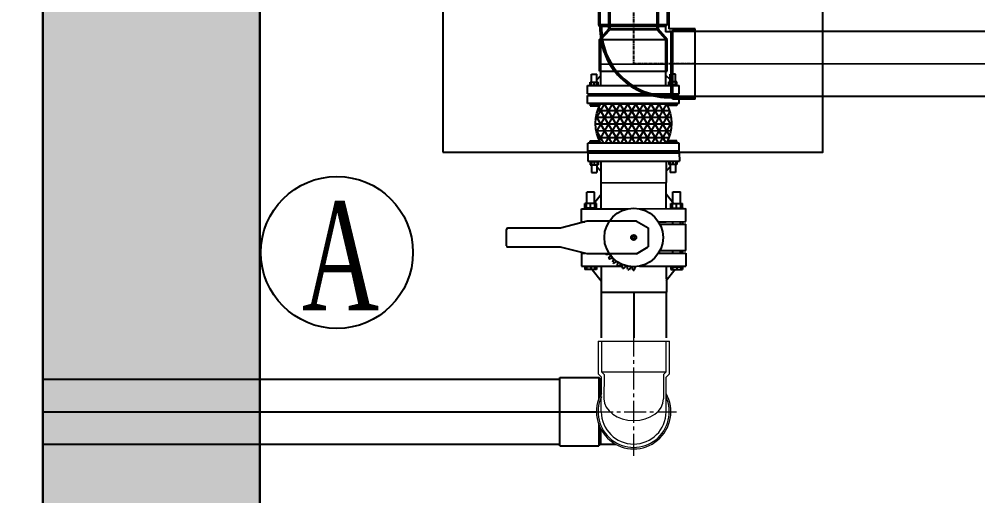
# Model space of a CAD drawing. Header units: millimetres. Extents: x -225363 to 347188, y -782467 to 813415.
# Drawn here: x 50411 to 51294, y 19773 to 20212 of the extents above; entities that cross this region are included whole.
import ezdxf

# ---------------------------------------------------------------- set-up
doc = ezdxf.new("R2010")
doc.units = ezdxf.units.MM
doc.set_wipeout_variables(frame=1)
doc.linetypes.add('CENTER', pattern=[2, 1.25, -0.25, 0.25, -0.25])
doc.linetypes.add('CENTER2', pattern=[1.125, 0.75, -0.125, 0.125, -0.125])
for name, color, linetype in [('0.05 Thu đáy', 5, 'Continuous'), ('0.06 Trả nước', 3, 'Continuous'), ('PA- VAN', 2, 'Continuous'), ('PHU KIEN', 3, 'Continuous'), ('Text', 3, 'Continuous')]:
    doc.layers.add(name, color=color, linetype=linetype)
for name, color, linetype, lineweight in [('duong bao khuat', 251, 'Continuous', 0), ('Duong tam', 32, 'CENTER2', 0), ('Net manh', 54, 'Continuous', 0), ('Phu kien uPVC', 3, 'Continuous', 0)]:
    doc.layers.add(name, color=color, linetype=linetype, lineweight=lineweight)
doc.styles.add('mat bang 150', font='vntimeh.shx', dxfattribs={"width": 0.75})

# ---------------------------------------------------------------- blocks, each defined once
blk = doc.blocks.new('C30')
at = {"color": 1}
blk.add_wipeout([(-22214.5, 30482.1), (-22054.2, 30482.1), (-22054.2, 30407.1), (-22075.8, 30383.1), (-22075.8, 30334.1), (-22192.8, 30334.1), (-22192.8, 30383.1), (-22214.5, 30407.1)], dxfattribs=at).dxf.layer = 'duong bao khuat'
at = {"layer": 'PHU KIEN', "color": 1}
for p, q in [((-22214.5, 30482.1), (-22054.2, 30482.1)), ((-22214.5, 30482.1), (-22214.5, 30407.1)), ((-22211.3, 30482.1), (-22211.3, 30407.1)), ((-22057.4, 30482.1), (-22057.4, 30407.1)), ((-22054.2, 30482.1), (-22054.2, 30407.1)), ((-22214.5, 30407.1), (-22192.8, 30383.1)), ((-22211.3, 30407.1), (-22057.4, 30407.1)), ((-22211.3, 30407.1), (-22189.6, 30384.1)), ((-22057.4, 30407.1), (-22079, 30384.1)), ((-22054.2, 30407.1), (-22075.8, 30383.1)), ((-22192.8, 30334.1), (-22192.8, 30383.1)), ((-22189.6, 30384.1), (-22079, 30384.1)), ((-22189.6, 30382.1), (-22079, 30382.1)), ((-22189.6, 30334.1), (-22189.6, 30382.1)), ((-22079, 30334.1), (-22079, 30382.1)), ((-22075.8, 30334.1), (-22075.8, 30383.1)), ((-22192.8, 30334.1), (-22075.8, 30334.1))]:
    blk.add_line(p, q, dxfattribs=at)
blk = doc.blocks.new('chống rung d110')
at = {"linetype": 'Continuous', "ltscale": 0.5}
h = blk.add_hatch(dxfattribs=at)
h.set_pattern_fill('NET3', color=250, scale=100)
h.set_pattern_definition([(0, (-600.628, -220.566), (0, 12.5), []), (60, (-600.628, -220.566), (-10.82531755, 6.25), []), (120, (-600.628, -220.566), (-10.82531755, -6.25), [])])
edge = h.paths.add_edge_path()
edge.add_arc((215646, 31930.9), 71.6, 149.0889, 210.9111)
edge.add_line((215584.6, 31894.1), (215705.6, 31894.1))
edge.add_arc((215644.1, 31930.9), 71.6, 329.0889, 390.9111)
edge.add_line((215705.6, 31967.7), (215584.6, 31967.7))
at = {"layer": 'PA- VAN', "color": 1}
for p, q in [((215705.6, 32041.1), (215584.6, 32041.1)), ((215584.6, 32001.1), (215584.6, 32041.1)), ((215705.6, 32001.1), (215705.6, 32041.1)), ((215567, 32007.6), (215567, 32022.2)), ((215567, 32022.2), (215576.9, 32022.2)), ((215576.9, 32007.6), (215576.9, 32022.2)), ((215576.9, 32011.9), (215584.6, 32019.5)), ((215713.2, 32011.9), (215705.6, 32019.5)), ((215713.2, 32007.6), (215713.2, 32022.2)), ((215723.1, 32022.2), (215713.2, 32022.2)), ((215723.1, 32007.6), (215723.1, 32022.2)), ((215730.2, 32001.1), (215560, 32001.1)), ((215560, 31985.7), (215560, 32001.1)), ((215563.8, 32001.9), (215580.2, 32001.9)), ((215563.8, 32001.9), (215563.8, 32001.1)), ((215564.6, 32007.6), (215579.3, 32007.6)), ((215564.6, 32001.9), (215564.6, 32007.6)), ((215566.7, 32001.9), (215566.7, 32007.6)), ((215572, 32001.9), (215572, 32007.6)), ((215577.2, 32001.9), (215577.2, 32007.6)), ((215579.3, 32001.9), (215579.3, 32007.6)), ((215580.2, 32001.9), (215580.2, 32001.1)), ((215726.3, 32001.9), (215709.9, 32001.9)), ((215709.9, 32001.9), (215709.9, 32001.1)), ((215725.5, 32007.6), (215710.8, 32007.6)), ((215710.8, 32001.9), (215710.8, 32007.6)), ((215712.9, 32001.9), (215712.9, 32007.6)), ((215718.1, 32001.9), (215718.1, 32007.6)), ((215723.4, 32001.9), (215723.4, 32007.6)), ((215725.5, 32001.9), (215725.5, 32007.6)), ((215726.3, 32001.9), (215726.3, 32001.1)), ((215730.2, 31985.7), (215730.2, 32001.1)), ((215730.2, 31985.7), (215560, 31985.7)), ((215730.2, 31982.7), (215560, 31982.7)), ((215560, 31967.7), (215560, 31982.7)), ((215567, 31985.7), (215567, 31982.7)), ((215576.9, 31985.7), (215576.9, 31982.7)), ((215580.5, 31982.7), (215580.5, 31985.7)), ((215709.6, 31982.7), (215709.6, 31985.7)), ((215713.2, 31985.7), (215713.2, 31982.7)), ((215723.1, 31985.7), (215723.1, 31982.7)), ((215730.2, 31967.7), (215730.2, 31982.7)), ((215560, 31967.7), (215730.2, 31967.7)), ((215563.8, 31966.9), (215563.8, 31967.7)), ((215563.8, 31966.9), (215580.2, 31966.9)), ((215564.6, 31966.9), (215564.6, 31963.6)), ((215564.6, 31963.6), (215579.3, 31963.6)), ((215566.7, 31966.9), (215566.7, 31963.6)), ((215572, 31966.9), (215572, 31963.6)), ((215577.2, 31966.9), (215577.2, 31963.6)), ((215579.3, 31966.9), (215579.3, 31963.6)), ((215580.2, 31966.9), (215580.2, 31967.7)), ((215709.9, 31966.9), (215709.9, 31967.7)), ((215726.3, 31966.9), (215709.9, 31966.9)), ((215710.8, 31966.9), (215710.8, 31963.6)), ((215725.5, 31963.6), (215710.8, 31963.6)), ((215712.9, 31966.9), (215712.9, 31963.6)), ((215718.1, 31966.9), (215718.1, 31963.6)), ((215723.4, 31966.9), (215723.4, 31963.6)), ((215725.5, 31966.9), (215725.5, 31963.6)), ((215726.3, 31966.9), (215726.3, 31967.7)), ((215560, 31879.1), (215560, 31894.1)), ((215560, 31894.1), (215730.2, 31894.1)), ((215563.8, 31894.9), (215580.2, 31894.9)), ((215563.8, 31894.9), (215563.8, 31894.1)), ((215564.6, 31898.2), (215579.3, 31898.2)), ((215564.6, 31894.9), (215564.6, 31898.2)), ((215566.7, 31894.9), (215566.7, 31898.2)), ((215572, 31894.9), (215572, 31898.2)), ((215577.2, 31894.9), (215577.2, 31898.2)), ((215579.3, 31894.9), (215579.3, 31898.2)), ((215580.2, 31894.9), (215580.2, 31894.1)), ((215726.3, 31894.9), (215709.9, 31894.9)), ((215709.9, 31894.9), (215709.9, 31894.1)), ((215725.5, 31898.2), (215710.8, 31898.2)), ((215710.8, 31894.9), (215710.8, 31898.2)), ((215712.9, 31894.9), (215712.9, 31898.2)), ((215718.1, 31894.9), (215718.1, 31898.2)), ((215723.4, 31894.9), (215723.4, 31898.2)), ((215725.5, 31894.9), (215725.5, 31898.2)), ((215726.3, 31894.9), (215726.3, 31894.1)), ((215730.2, 31879.1), (215730.2, 31894.1)), ((215560, 31879.1), (215730.2, 31879.1)), ((215730.2, 31876.1), (215560, 31876.1)), ((215560, 31876.1), (215560, 31860.7)), ((215567, 31876.1), (215567, 31879.1)), ((215576.9, 31876.1), (215576.9, 31879.1)), ((215580.5, 31879.1), (215580.5, 31876.1)), ((215709.6, 31879.1), (215709.6, 31876.1)), ((215713.2, 31876.1), (215713.2, 31879.1)), ((215723.1, 31876.1), (215723.1, 31879.1)), ((215730.2, 31876.1), (215730.2, 31860.7)), ((215730.2, 31860.7), (215560, 31860.7)), ((215563.8, 31859.9), (215563.8, 31860.7)), ((215563.8, 31859.9), (215580.2, 31859.9)), ((215564.6, 31859.9), (215564.6, 31854.1)), ((215564.6, 31854.1), (215579.3, 31854.1)), ((215566.7, 31859.9), (215566.7, 31854.1)), ((215567, 31854.1), (215567, 31839.6)), ((215572, 31859.9), (215572, 31854.1)), ((215576.9, 31854.1), (215576.9, 31839.6)), ((215577.2, 31859.9), (215577.2, 31854.1)), ((215579.3, 31859.9), (215579.3, 31854.1)), ((215580.2, 31859.9), (215580.2, 31860.7)), ((215584.6, 31860.7), (215584.6, 31820.7)), ((215705.6, 31860.7), (215705.6, 31820.7)), ((215709.9, 31859.9), (215709.9, 31860.7)), ((215726.3, 31859.9), (215709.9, 31859.9)), ((215710.8, 31859.9), (215710.8, 31854.1)), ((215725.5, 31854.1), (215710.8, 31854.1)), ((215712.9, 31859.9), (215712.9, 31854.1)), ((215713.2, 31854.1), (215713.2, 31839.6)), ((215718.1, 31859.9), (215718.1, 31854.1)), ((215723.1, 31854.1), (215723.1, 31839.6)), ((215723.4, 31859.9), (215723.4, 31854.1)), ((215725.5, 31859.9), (215725.5, 31854.1)), ((215726.3, 31859.9), (215726.3, 31860.7)), ((215567, 31839.6), (215576.9, 31839.6)), ((215576.9, 31849.9), (215584.6, 31842.2)), ((215713.2, 31849.9), (215705.6, 31842.2)), ((215723.1, 31839.6), (215713.2, 31839.6)), ((215705.6, 31820.7), (215584.6, 31820.7))]:
    blk.add_line(p, q, dxfattribs=at)
for centre, start, end in [((215646, 31930.9), 149.0889, 210.9111), ((215644.1, 31930.9), 329.0889, 30.9111)]:
    blk.add_arc(centre, 71.6, start, end, dxfattribs=at)
blk = doc.blocks.new('van chặn PVC')
at = {"layer": 'PA- VAN', "color": 0}
for p, q in [((217269.3, 32574.4), (217169.3, 32574.4)), ((217169.3, 32534.4), (217169.3, 32574.4)), ((217269.3, 32534.4), (217269.3, 32574.4)), ((217155.7, 32539.4), (217169.3, 32556.9)), ((217282.9, 32539.4), (217269.3, 32556.9)), ((217139.3, 32514.4), (217139.3, 32534.4)), ((217210.2, 32534.4), (217139.3, 32534.4)), ((217163.3, 32535.4), (217143.3, 32535.4)), ((217143.3, 32535.4), (217143.3, 32534.4)), ((217162.3, 32539.4), (217144.3, 32539.4)), ((217144.3, 32535.4), (217144.3, 32539.4)), ((217146.9, 32535.4), (217146.9, 32539.4)), ((217153.3, 32535.4), (217153.3, 32539.4)), ((217159.8, 32535.4), (217159.8, 32539.4)), ((217162.3, 32535.4), (217162.3, 32539.4)), ((217163.3, 32535.4), (217163.3, 32534.4)), ((217218.4, 32540.3), (217216.7, 32535.2)), ((217220.2, 32540.3), (217222, 32535.2)), ((217223.8, 32535.1), (217226.3, 32539.8)), ((217228.6, 32539.4), (217229.3, 32534.2)), ((217231.6, 32534.4), (217229.3, 32534.4)), ((217231, 32533.7), (217234.6, 32537.9)), ((217236.7, 32537.2), (217236.7, 32531.8)), ((217242.3, 32534.4), (217236.7, 32534.4)), ((217238.5, 32531), (217242.5, 32534.6)), ((217299.3, 32534.4), (217242.9, 32534.4)), ((217275.3, 32535.4), (217295.3, 32535.4)), ((217275.3, 32535.4), (217275.3, 32534.4)), ((217276.3, 32539.4), (217294.3, 32539.4)), ((217276.3, 32535.4), (217276.3, 32539.4)), ((217278.9, 32535.4), (217278.9, 32539.4)), ((217285.3, 32535.4), (217285.3, 32539.4)), ((217291.8, 32535.4), (217291.8, 32539.4)), ((217294.3, 32535.4), (217294.3, 32539.4)), ((217295.3, 32535.4), (217295.3, 32534.4)), ((217299.3, 32514.4), (217299.3, 32534.4)), ((217244.3, 32533.6), (217243.5, 32528.2)), ((217245.4, 32527), (217249.9, 32529.9)), ((217251.6, 32528.4), (217250, 32523.2)), ((217251.5, 32521.7), (217256.7, 32523.5)), ((217257.8, 32522.2), (217255.1, 32517.6)), ((217181.3, 32514.4), (217139.3, 32514.4)), ((217139.3, 32510.4), (217139.3, 32470.2)), ((217179.1, 32510.4), (217139.3, 32510.4)), ((217144.3, 32514.4), (217144.3, 32510.4)), ((217147.3, 32514.4), (217147.3, 32510.4)), ((217159.3, 32514.4), (217159.3, 32510.4)), ((217215, 32515.3), (217196.9, 32504.8)), ((217196.9, 32475.8), (217196.9, 32504.8)), ((217215, 32515.3), (217290.6, 32515.3)), ((217256.3, 32515.9), (217261.8, 32516.7)), ((217290.6, 32515.3), (217331.4, 32504.8)), ((217299.3, 32514.4), (217294.2, 32514.4)), ((217294.3, 32514.4), (217294.3, 32514.3)), ((217331.4, 32504.8), (217412.5, 32504.8)), ((217414.3, 32502.9), (217414.3, 32477.6)), ((217215, 32465.3), (217196.9, 32475.8)), ((217290.6, 32465.3), (217331.4, 32475.8)), ((217331.4, 32475.8), (217412.5, 32475.8)), ((217179.1, 32470.2), (217139.3, 32470.2)), ((217139.3, 32466.2), (217139.3, 32446.2)), ((217181.3, 32466.2), (217139.3, 32466.2)), ((217144.3, 32466.2), (217144.3, 32470.2)), ((217147.3, 32470.2), (217147.3, 32466.2)), ((217159.3, 32470.2), (217159.3, 32466.2)), ((217181.3, 32466.2), (217169.3, 32466.2)), ((217215, 32465.3), (217290.6, 32465.3)), ((217299.3, 32466.2), (217294.2, 32466.2)), ((217294.3, 32466.2), (217294.3, 32466.2)), ((217299.3, 32466.2), (217299.3, 32446.2)), ((217210.2, 32446.2), (217139.3, 32446.2)), ((217143.3, 32445.2), (217143.3, 32446.2)), ((217163.3, 32445.2), (217163.3, 32446.2)), ((217169.3, 32446.2), (217169.3, 32406.2)), ((217299.3, 32446.2), (217228.4, 32446.2)), ((217269.3, 32446.2), (217269.3, 32406.2)), ((217275.3, 32445.2), (217275.3, 32446.2)), ((217295.3, 32445.2), (217295.3, 32446.2)), ((217163.3, 32445.2), (217143.3, 32445.2)), ((217144.3, 32445.2), (217144.3, 32438.2)), ((217162.3, 32438.2), (217144.3, 32438.2)), ((217146.9, 32445.2), (217146.9, 32438.2)), ((217147.3, 32438.2), (217147.3, 32420.5)), ((217153.3, 32445.2), (217153.3, 32438.2)), ((217158.1, 32438.2), (217169.3, 32423.7)), ((217159.3, 32438.2), (217159.3, 32420.5)), ((217159.8, 32445.2), (217159.8, 32438.2)), ((217162.3, 32445.2), (217162.3, 32438.2)), ((217280.6, 32438.2), (217269.3, 32423.7)), ((217275.3, 32445.2), (217295.3, 32445.2)), ((217276.3, 32445.2), (217276.3, 32438.2)), ((217276.3, 32438.2), (217294.3, 32438.2)), ((217278.9, 32445.2), (217278.9, 32438.2)), ((217279.3, 32438.2), (217279.3, 32420.5)), ((217285.3, 32445.2), (217285.3, 32438.2)), ((217291.3, 32438.2), (217291.3, 32420.5)), ((217291.8, 32445.2), (217291.8, 32438.2)), ((217294.3, 32445.2), (217294.3, 32438.2)), ((217159.3, 32420.5), (217147.3, 32420.5)), ((217279.3, 32420.5), (217291.3, 32420.5)), ((217269.3, 32406.2), (217169.3, 32406.2))]:
    blk.add_line(p, q, dxfattribs=at)
for radius in [45, 4, 2]:
    blk.add_circle((217219.3, 32490.3), radius, dxfattribs=at)
for centre, radius, start, end in [((217219.3, 32490.3), 50, 88.9661, 91.0339), ((217219.3, 32490.3), 50, 79.2983, 81.9789), ((217219.3, 32490.3), 50, 69.6749, 72.2523), ((217219.3, 32490.3), 50, 59.992, 62.3621), ((217219.3, 32490.3), 50, 49.7483, 52.3504), ((217219.3, 32490.3), 50, 39.7411, 41.6297), ((217219.3, 32490.3), 50, 30, 31.8381), ((217412.5, 32502.9), 1.87, 0, 90), ((217412.5, 32477.6), 1.87, 270, 0)]:
    blk.add_arc(centre, radius, start, end, dxfattribs=at)
blk = doc.blocks.new('*U91')
for p, q in [((-130.95, 229), (-130.95, 130.95)), ((130.95, 229), (-130.95, 229)), ((130.95, 229), (130.95, 146)), ((130.95, 146), (125, 140.05)), ((-229, 130.95), (-130.95, 130.95)), ((-229, 130.95), (-229, -130.95)), ((-229, -130.95), (-146, -130.95)), ((-146, -130.95), (-140.05, -125))]:
    blk.add_line(p, q)
at = {"color": 8}
for p, q in [((-125, 229), (-125, 146)), ((125, 229), (125, 146)), ((125, 146), (-125, 146)), ((-125, 146), (-119.05, 140.05)), ((125, 146), (119.05, 140.05)), ((-229, 125), (-146, 125)), ((-146, 125), (-146, -125)), ((-146, 125), (-140.05, 119.05)), ((-140.05, 119.05), (-140.05, -119.05)), ((-140.05, 119.05), (-119.05, 119.05)), ((119.05, 140.05), (-119.05, 140.05)), ((-119.05, 140.05), (-119.05, 119.05)), ((-229, -125), (-146, -125)), ((-146, -125), (-140.05, -119.05))]:
    blk.add_line(p, q, dxfattribs=at)
at = {"color": 8, "linetype": 'CENTER', "ltscale": 10}
for p in [(0, 229), (-229, 0)]:
    blk.add_line(p, (0, 0), dxfattribs=at)
for points in [[(0, 147), (0, 147)], [(-147, 0), (-147, 0)]]:
    blk.add_lwpolyline(points)
blk.add_arc((-130.95, 130.95), 256.11, 267.96377, 2.03623)
at = {"color": 8}
blk.add_arc((-130.95, 130.95), 250.17, 267.91535, 2.08465, dxfattribs=at)
blk = doc.blocks.new('*U100')
for p, q in [((-30, -30.5), (-30, -9.6)), ((30, -30.5), (30, -9.6)), ((-30, -30.5), (-31.5, -32)), ((-31.5, -68), (-31.5, -32)), ((-31.5, -32), (31.5, -32)), ((-30, -30.5), (-7.87, -30.5)), ((0, -68), (0, -32)), ((7.87, -30.5), (30, -30.5)), ((30, -30.5), (31.5, -32)), ((31.5, -68), (31.5, -32)), ((31.5, -68), (-31.5, -68))]:
    blk.add_line(p, q)
blk.add_circle((0, 0), 31.5)
at = {"color": 8}
blk.add_circle((0, 0), 30, dxfattribs=at)
blk = doc.blocks.new('B88100C1')
at = {"color": 0}
blk.add_wipeout([(-50, 60.5), (-50, -60.5), (-50.6, -60.5), (-52, -60.5), (-54.7, -60.5), (-55.3, -60.5), (-56.1, -60.5), (-57.5, -60.5), (-58.3, -60.5), (-59, -60.5), (-59.5, -60.5), (-60.2, -60.5), (-63.7, -60.5), (-65, -60.5), (-66, -60.5), (-67, -60.5), (-67.5, -60.5), (-68, -60.5), (-69.1, -60.5), (-69.2, -60.5), (-105.7, -60.5), (-111.2, -55), (-138.8, -55), (-147.4, -59.1), (-154.5, -61.3), (-166.5, -63.2), (-176.3, -62.9), (-186, -61.2), (-200.2, -55.6), (-211.8, -47.5), (-223.1, -34.3), (-228.4, -24.3), (-231.8, -13.6), (-233.2, 0), (-232.6, 8.8), (-231.1, 16.3), (-227.8, 25.7), (-223.7, 33.5), (-217.6, 41.6), (-210.2, 48.8), (-202.9, 54), (-193, 58.9), (-180, 62.5), (-171.8, 63.2), (-170, 63.2), (-163.2, 62.9), (-156.5, 61.8), (-148.8, 59.6), (-142.6, 57), (-138.8, 55), (-111.2, 55), (-105.7, 60.5), (-69.2, 60.5), (-68.7, 60.5), (-67.7, 60.5), (-66.1, 60.5), (-64.7, 60.5), (-63.9, 60.5), (-63.7, 60.5), (-60.2, 60.5), (-60, 60.5), (-59.3, 60.5), (-57.8, 60.5), (-57, 60.5), (-56, 60.5), (-55.5, 60.5), (-54.7, 60.5), (-52, 60.5), (-51, 60.5), (-50.4, 60.5)], dxfattribs=at).dxf.layer = 'duong bao khuat'
at = {"layer": 'Duong tam', "color": 8, "ltscale": 50}
for p, q in [((-170, 72.5), (-170, -72.5)), ((-245, 0), (-38.5, 0))]:
    blk.add_line(p, q, dxfattribs=at)
at = {"layer": 'Net manh', "color": 0, "ltscale": 50}
for p, q in [((-106.7, 50.5), (-148.2, 50.5)), ((-102.2, 55), (-106.7, 50.5)), ((-50, 55), (-102.2, 55)), ((-102.2, 55), (-102.2, -55)), ((-106.7, -50.5), (-148.2, -50.5)), ((-102.2, -55), (-106.7, -50.5)), ((-102.2, -55), (-50, -55))]:
    blk.add_line(p, q, dxfattribs=at)
for radius, start, end in [(63.2, 60.4092, 299.5908), (55, 90, 270)]:
    blk.add_arc((-170, 0), radius, start, end, dxfattribs=at)
blk.add_ellipse((-148.2, 0), major_axis=(0, -50.5), ratio=0.72863, start_param=3.141593, end_param=6.283185, dxfattribs=at)
at = {"layer": 'Phu kien uPVC', "color": 0, "ltscale": 50}
for p, q in [((-170, 55), (-111.2, 55)), ((-105.7, 60.5), (-111.2, 55)), ((-50, 60.5), (-105.7, 60.5)), ((-50, 60.5), (-50, -60.5)), ((-170, -55), (-111.2, -55)), ((-105.7, -60.5), (-111.2, -55)), ((-105.7, -60.5), (-50, -60.5))]:
    blk.add_line(p, q, dxfattribs=at)
blk.add_arc((-170, 0), 60.5, 65.38, 294.62, dxfattribs=at)
blk = doc.blocks.new('PMBCB')
for points in [[(-2700, 0), (-200, 0), (-200, 2500), (-2700, 2500)], [(0, 0), (5000, 0), (5000, 2500), (0, 2500)], [(168.39, 1550), (518.39, 1550), (518.39, 2300), (168.39, 2300)]]:
    blk.add_lwpolyline(points, close=True)
for points in [[(-200, 2500), (-200, 0)], [(-200, 0), (-200, 2500)], [(0, 0), (0, 2500)]]:
    blk.add_lwpolyline(points)
at = {"layer": '0.05 Thu đáy'}
for p, q in [((314.3, 1421.09, 0), (314.29, 1379.01, 0)), ((374.3, 1421.07, 0), (374.29, 1378.99, 0)), ((-200, 1341.01, 0), (276.26, 1341, 0)), ((-200, 1281.01, 0), (276.26, 1281, 0))]:
    blk.add_line(p, q, dxfattribs=at)
at = {"layer": '0.05 Thu đáy', "color": 8}
for p, q in [((344.3, 1421.08, 0), (344.29, 1379, 0)), ((-200, 1311.01, 0), (276.26, 1311, 0))]:
    blk.add_line(p, q, dxfattribs=at)
at = {"layer": '0.06 Trả nước'}
blk.add_line((1105.45, 1601.16, 0), (376.82, 1601.28, 0), dxfattribs=at)
at = {"layer": '0.05 Thu đáy', "xscale": 0.600001594318383, "yscale": 0.600001594318383, "zscale": 0.600001594318383, "rotation": 180.0893543882765}
blk.add_blockref('van chặn PVC', (130645.61, 21168.98), dxfattribs=at)
at = {"layer": '0.05 Thu đáy', "rotation": 270}
blk.add_blockref('*U100', (344.26, 1311), dxfattribs=at)
at = {"layer": '0.05 Thu đáy', "ltscale": 0.5, "xscale": -0.3898635477587316, "yscale": 0.3898635477587302, "zscale": 0.3898635477587302, "rotation": 180.0333039330903}
blk.add_blockref('C30', (8966.42, 13513.54), dxfattribs=at)
at = {"layer": '0.05 Thu đáy', "xscale": 0.5420573960465385, "yscale": 0.5420573960465385, "zscale": 0.5420573960465385, "rotation": 89.96356499600276}
blk.add_blockref('B88100C1', (344.32, 1403.15), dxfattribs=at)
h = blk.add_hatch()
h.set_pattern_fill('BTCT2', color=8, scale=30, pattern_type=2)
h.set_pattern_definition([(50, (-27194.2, -11189.96), (215.17805, -18.8256), [22.5, -247.5]), (355, (-27194.2, -11189.96), (-41.6254, 225.6576), [18, -198]), (100.4514, (-27176.26, -11191.53), (173.5528, 206.8319), [19.122, -210.3426]), (46.1842, (-27194.2, -11129.96), (320.1723, -49.6557), [33.75, -371.25]), (96.6356, (-27167.5, -11134.1), (280.3988, 292.2354), [28.683, -315.514]), (351.1842, (-27194.2, -11129.96), (280.3986, 292.2356), [27, -297]), (21, (-27164.2, -11144.96), (179.0721, -120.7857), [22.5, -247.5]), (326, (-27164.2, -11144.96), (72.9946, 217.545), [18, -198]), (71.4514, (-27149.27, -11155.03), (252.0668, 96.7591), [19.122, -210.3426]), (37.5, (-27194.194, -11189.96), (3.64796, 99.86816), [0, -195.6, 0, -201, 0, -198.75]), (7.5, (-27194.19, -11189.96), (78.92086, 118.3235), [0, -114.6, 0, -191.1, 0, -75.75]), (327.5, (-27261.094, -11189.96), (160.14673, -6.76646), [0, -75, 0, -234, 0, -310.5]), (317.5, (-27291.1, -11189.96), (174.95585, 30.0315), [0, -97.5, 0, -155.4, 0, -220.5]), (45, (-27194.19, -11189.96), (-63.6396, 63.6396), []), (45, (-27194.19, -11168.96), (-63.6396, 63.6396), [])])
h.paths.add_polyline_path([(6600, 2700), (-2900, 2700), (-2900, -200), (6600, -200)])
h.paths.add_polyline_path([(5000, 2500), (5000, 0), (0, 0), (0, 2500)], flags=16)
h.paths.add_polyline_path([(5200, 2500), (6400, 2500), (6400, 0), (5200, 0)], flags=16)
h.paths.add_polyline_path([(-200, 2500), (-200, 0), (-2700, 0), (-2700, 2500)], flags=16)
h.paths.add_polyline_path([(5350.97, 389.34), (6075.73, 389.34), (6075.73, 539.34), (5350.97, 539.34)], flags=0)
h.paths.add_polyline_path([(5451.74, 547.35), (5986.02, 547.35), (5986.02, 775.92), (5451.74, 775.92)], flags=0)
h.paths.add_polyline_path([(4155.05, 389.34), (4879.81, 389.34), (4879.81, 539.34), (4155.05, 539.34)], flags=0)
h.paths.add_polyline_path([(4255.82, 547.35), (4790.11, 547.35), (4790.11, 775.92), (4255.82, 775.92)], flags=0)
h.paths.add_polyline_path([(-1032.12, 389.34), (-307.36, 389.34), (-307.36, 539.34), (-1032.12, 539.34)], flags=0)
h.paths.add_polyline_path([(-931.35, 547.35), (-397.07, 547.35), (-397.07, 775.92), (-931.35, 775.92)], flags=0)
at = {"layer": '0.06 Trả nước'}
blk.add_line((1105.46, 1661.16, 0), (376.83, 1661.28, 0), dxfattribs=at)
at = {"layer": '0.06 Trả nước', "color": 8}
blk.add_line((1105.46, 1631.16, 0), (376.82, 1631.28, 0), dxfattribs=at)
at = {"layer": '0.05 Thu đáy', "xscale": -0.4958690862159152, "yscale": 0.4958690862159152, "zscale": 0.4958690862159162, "rotation": 0.08935438915748327}
blk.add_blockref('chống rung d110', (107300.34, -14090.14), dxfattribs=at)
at = {"layer": '0.06 Trả nước', "xscale": 0.2475000000000001, "yscale": 0.2475000000000001, "zscale": 0.2475000000000001, "rotation": 270}
blk.add_blockref('*U91', (344.16, 1631.27), dxfattribs=at)

msp = doc.modelspace()

# ---------------------------------------------------------------- block references
msp.add_blockref('PMBCB', (50633.08, 18539.09))

# ---------------------------------------------------------------- next in the draw order: linework, layer by layer
msp.add_circle((50704.02, 19996.74, 0), 70)

# ---------------------------------------------------------------- next in the draw order: texts
at = {"layer": 'Text', "color": 3, "ltscale": 2, "style": 'mat bang 150', "width": 0.65}
msp.add_text('a', height=100, dxfattribs=at).set_placement((50671.96, 19943.56, 0))

doc.saveas('drawing.dxf')
